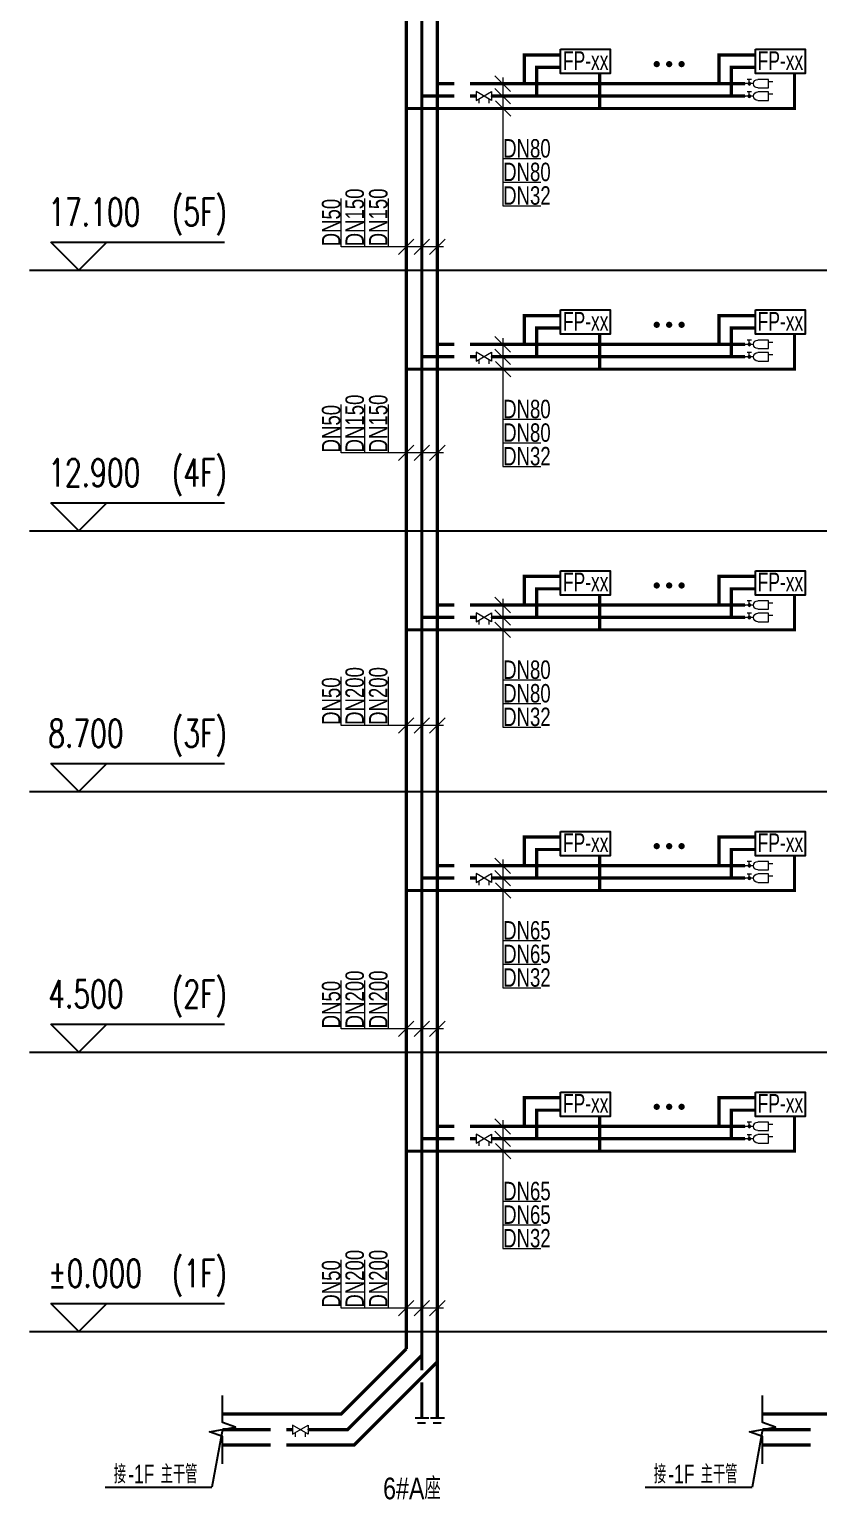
# Model space of a CAD drawing. Extents: x -777745 to 647905, y -207485 to 303235.
# Drawn here: x -358043 to -345329, y 1327 to 25015 of the extents above; entities that cross this region are included whole.
import ezdxf

# ---------------------------------------------------------------- set-up
doc = ezdxf.new("R2010")
doc.units = 0
doc.header["$LTSCALE"] = 1000
doc.linetypes.add('CENTER2', pattern=[1.125, 0.75, -0.125, 0.125, -0.125])
doc.linetypes.add('DASH', pattern=[0.35, 0.25, -0.1])
doc.layers.get('0').update_dxf_attribs({"linetype": 'CONTINUOUS'})
for name, color, linetype in [('DIM_ELEV', 3, 'CONTINUOUS'), ('EQ-风机盘管', 7, 'CONTINUOUS'), ('H-公共文字', 7, 'CONTINUOUS'), ('TEXT-风机盘管', 7, 'CONTINUOUS')]:
    doc.layers.add(name, color=color, linetype=linetype)
for name, color, linetype, lineweight in [('H-DIM-空调', 7, 'CONTINUOUS', 20), ('H-KT-冷凝', 5, 'N_LINE', 35), ('H-KT-冷热供', 3, 'LRG_LINE', 35), ('H-KT-冷热回', 2, 'LRH_LINE', 35), ('H-KT-阀件', 7, 'CONTINUOUS', 20), ('H-辅助', 7, 'CONTINUOUS', 20)]:
    doc.layers.add(name, color=color, linetype=linetype, lineweight=lineweight)
doc.styles.add('_TCH_DIM', font='SIMPLEX', dxfattribs={"bigfont": 'GBCBIG'})
doc.styles.add('_THVAC_PIPEDN', font='ROS', dxfattribs={"width": 0.8, "height": 3.5, "bigfont": 'JD'})
doc.styles.add('GB-100', font='ROS', dxfattribs={"width": 0.8, "height": 300, "bigfont": 'JD'})
doc.styles.add('HZF', font='ROS', dxfattribs={"width": 0.75, "bigfont": 'JD'})
doc.styles.add('KHZ', font='ROMANS', dxfattribs={"width": 0.7, "bigfont": 'HZTXT'})
doc.linetypes.add('LRG_LINE', pattern='A,1.5,-0.1,["LRG",KHZ,S=0.1,R=0,X=-0.1,Y=-0.05],-0.2', length=1.8)
doc.linetypes.add('LRH_LINE', pattern='A,1.5,-0.1,["LRH",KHZ,S=0.1,R=0,X=-0.1,Y=-0.05],-0.2', length=1.8)
doc.linetypes.add('N_LINE', pattern='A,1.5,-0.1,["N",KHZ,S=0.1,R=0,X=-0.1,Y=-0.05],-0.02', length=1.62)

# ---------------------------------------------------------------- blocks, each defined once
blk = doc.blocks.new('$VALVE$00000964')
h = blk.add_hatch(color=256)
h.paths.add_polyline_path([(15, 46, 0.414214), (0, 61), (0, 31, 0.414214)])
h.paths.add_polyline_path([(0, 61, 0.414214), (-15, 46, 0.414214), (0, 31)])
for p, q in [((-46, 138), (-46, 251)), ((-46, 251), (46, 251)), ((23, 251), (23, 297)), ((46, 251), (46, 138)), ((0, 92), (0, 0)), ((15, 46), (44, 46)), ((44, 68), (44, 24))]:
    blk.add_line(p, q)
blk.add_circle((0, 46), 14.7)
blk.add_arc((0, 138), 46.1, 180, 0)
blk.add_point((0, 0))
blk = doc.blocks.new('$VALVE$00000929')
blk.add_lwpolyline([(-125, -72), (125, 72), (125, -72), (-125, 72)], close=True)
for points in [[(-80, -46), (-80, -116)], [(80, -46), (80, -116)]]:
    blk.add_lwpolyline(points)
for p in [(-125, 0), (125, 0)]:
    blk.add_point(p)

msp = doc.modelspace()

# ---------------------------------------------------------------- hatches: boundary and pattern name
at = {"layer": 'H-KT-冷凝', "linetype": 'CENTER2'}
for points in [[(-345716.8, 23740.6), (-345690.6, 23740.6), (-345690.6, 23714.4)], [(-345716.8, 23740.6), (-345716.8, 23714.4), (-345690.6, 23714.4)], [(-345716.8, 19540.6), (-345690.6, 19540.6), (-345690.6, 19514.4)], [(-345716.8, 19540.6), (-345716.8, 19514.4), (-345690.6, 19514.4)], [(-345716.8, 15340.6), (-345690.6, 15340.6), (-345690.6, 15314.4)], [(-345716.8, 15340.6), (-345716.8, 15314.4), (-345690.6, 15314.4)], [(-345716.8, 11140.6), (-345690.6, 11140.6), (-345690.6, 11114.4)], [(-345716.8, 11140.6), (-345716.8, 11114.4), (-345690.6, 11114.4)], [(-345716.8, 6940.6), (-345690.6, 6940.6), (-345690.6, 6914.4)], [(-345716.8, 6940.6), (-345716.8, 6914.4), (-345690.6, 6914.4)]]:
    msp.add_hatch(color=256, dxfattribs=at).paths.add_polyline_path(points)
at = {"layer": 'H-KT-冷热供', "linetype": 'Continuous'}
for points in [[(-350071.2, 24601.8), (-350097.4, 24601.8), (-350097.4, 24628)], [(-350071.2, 24601.8), (-350071.2, 24628), (-350097.4, 24628)], [(-346933.3, 24601.8), (-346959.6, 24601.8), (-346959.6, 24628)], [(-346933.3, 24601.8), (-346933.3, 24628), (-346959.6, 24628)], [(-350071.2, 20401.8), (-350097.4, 20401.8), (-350097.4, 20428)], [(-350071.2, 20401.8), (-350071.2, 20428), (-350097.4, 20428)], [(-346933.3, 20401.8), (-346959.6, 20401.8), (-346959.6, 20428)], [(-346933.3, 20401.8), (-346933.3, 20428), (-346959.6, 20428)], [(-350071.2, 16201.8), (-350097.4, 16201.8), (-350097.4, 16228)], [(-350071.2, 16201.8), (-350071.2, 16228), (-350097.4, 16228)], [(-346933.3, 16201.8), (-346959.6, 16201.8), (-346959.6, 16228)], [(-346933.3, 16201.8), (-346933.3, 16228), (-346959.6, 16228)], [(-350071.2, 12001.8), (-350097.4, 12001.8), (-350097.4, 12028)], [(-350071.2, 12001.8), (-350071.2, 12028), (-350097.4, 12028)], [(-346933.3, 12001.8), (-346959.6, 12001.8), (-346959.6, 12028)], [(-346933.3, 12001.8), (-346933.3, 12028), (-346959.6, 12028)], [(-350071.2, 7801.8), (-350097.4, 7801.8), (-350097.4, 7828)], [(-350071.2, 7801.8), (-350071.2, 7828), (-350097.4, 7828)], [(-346933.3, 7801.8), (-346959.6, 7801.8), (-346959.6, 7828)], [(-346933.3, 7801.8), (-346933.3, 7828), (-346959.6, 7828)]]:
    msp.add_hatch(color=256, dxfattribs=at).paths.add_polyline_path(points)
at = {"layer": 'H-KT-冷热回', "linetype": 'DASH'}
for points in [[(-349871.2, 24401.8), (-349897.4, 24401.8), (-349897.4, 24428)], [(-349871.2, 24401.8), (-349871.2, 24428), (-349897.4, 24428)], [(-346733.3, 24401.8), (-346759.6, 24401.8), (-346759.6, 24428)], [(-346733.3, 24401.8), (-346733.3, 24428), (-346759.6, 24428)], [(-349871.2, 20201.8), (-349897.4, 20201.8), (-349897.4, 20228)], [(-349871.2, 20201.8), (-349871.2, 20228), (-349897.4, 20228)], [(-346733.3, 20201.8), (-346759.6, 20201.8), (-346759.6, 20228)], [(-346733.3, 20201.8), (-346733.3, 20228), (-346759.6, 20228)], [(-349871.2, 16001.8), (-349897.4, 16001.8), (-349897.4, 16028)], [(-349871.2, 16001.8), (-349871.2, 16028), (-349897.4, 16028)], [(-346733.3, 16001.8), (-346759.6, 16001.8), (-346759.6, 16028)], [(-346733.3, 16001.8), (-346733.3, 16028), (-346759.6, 16028)], [(-349871.2, 11801.8), (-349897.4, 11801.8), (-349897.4, 11828)], [(-349871.2, 11801.8), (-349871.2, 11828), (-349897.4, 11828)], [(-346733.3, 11801.8), (-346759.6, 11801.8), (-346759.6, 11828)], [(-346733.3, 11801.8), (-346733.3, 11828), (-346759.6, 11828)], [(-349871.2, 7601.8), (-349897.4, 7601.8), (-349897.4, 7628)], [(-349871.2, 7601.8), (-349871.2, 7628), (-349897.4, 7628)], [(-346733.3, 7601.8), (-346759.6, 7601.8), (-346759.6, 7628)], [(-346733.3, 7601.8), (-346733.3, 7628), (-346759.6, 7628)]]:
    msp.add_hatch(color=256, dxfattribs=at).paths.add_polyline_path(points)

# ---------------------------------------------------------------- linework, layer by layer
for p, q in [((-358042.6, 21135.7), (-285402.2, 21135.7)), ((-358042.6, 16935.7), (-285402.2, 16935.7)), ((-358042.6, 12735.7), (-285402.2, 12735.7)), ((-358042.6, 8535.7), (-285402.2, 8535.7)), ((-358042.6, 4035.7), (-285402.2, 4035.7)), ((-351607.9, 2641.2), (-351830.6, 2641.2)), ((-351355.9, 2641.2), (-351578.6, 2641.2)), ((-351660.4, 2557.5), (-351788.9, 2557.5)), ((-351410.4, 2557.5), (-351538.9, 2557.5))]:
    msp.add_line(p, q)
at = {"const_width": 50}
for points in [[(-347961.4, 24455.5, 1), (-347911.4, 24455.5, 1)], [(-347761.4, 24455.5, 1), (-347711.4, 24455.5, 1)], [(-347561.4, 24455.5, 1), (-347511.4, 24455.5, 1)], [(-347961.4, 20255.5, 1), (-347911.4, 20255.5, 1)], [(-347761.4, 20255.5, 1), (-347711.4, 20255.5, 1)], [(-347561.4, 20255.5, 1), (-347511.4, 20255.5, 1)], [(-347961.4, 16055.5, 1), (-347911.4, 16055.5, 1)], [(-347761.4, 16055.5, 1), (-347711.4, 16055.5, 1)], [(-347561.4, 16055.5, 1), (-347511.4, 16055.5, 1)], [(-347961.4, 11855.5, 1), (-347911.4, 11855.5, 1)], [(-347761.4, 11855.5, 1), (-347711.4, 11855.5, 1)], [(-347561.4, 11855.5, 1), (-347511.4, 11855.5, 1)], [(-347961.4, 7655.5, 1), (-347911.4, 7655.5, 1)], [(-347761.4, 7655.5, 1), (-347711.4, 7655.5, 1)], [(-347561.4, 7655.5, 1), (-347511.4, 7655.5, 1)]]:
    msp.add_lwpolyline(points, format="xyb", close=True, dxfattribs=at)
at = {"layer": 'DIM_ELEV'}
for p, q in [((-357244.8, 21135.7), (-357694.8, 21585.7)), ((-357694.8, 21585.7), (-354898.8, 21585.7)), ((-357244.8, 21135.7), (-356794.8, 21585.7)), ((-357244.8, 16935.7), (-357694.8, 17385.7)), ((-357694.8, 17385.7), (-354898.8, 17385.7)), ((-357244.8, 16935.7), (-356794.8, 17385.7)), ((-357244.8, 12735.7), (-357694.8, 13185.7)), ((-357694.8, 13185.7), (-354898.8, 13185.7)), ((-357244.8, 12735.7), (-356794.8, 13185.7)), ((-357244.8, 8535.7), (-357694.8, 8985.7)), ((-357694.8, 8985.7), (-354898.8, 8985.7)), ((-357244.8, 8535.7), (-356794.8, 8985.7)), ((-357244.8, 4035.7), (-357694.8, 4485.7)), ((-357694.8, 4485.7), (-354898.8, 4485.7)), ((-357244.8, 4035.7), (-356794.8, 4485.7))]:
    msp.add_line(p, q, dxfattribs=at)
at = {"layer": 'EQ-风机盘管', "color": 4}
for points in [[(-349485.3, 24693.9), (-348685.1, 24693.9), (-348685.1, 24301.8), (-349485.3, 24301.8)], [(-346347.4, 24693.9), (-345547.3, 24693.9), (-345547.3, 24301.8), (-346347.4, 24301.8)], [(-349485.3, 20493.9), (-348685.1, 20493.9), (-348685.1, 20101.8), (-349485.3, 20101.8)], [(-346347.4, 20493.9), (-345547.3, 20493.9), (-345547.3, 20101.8), (-346347.4, 20101.8)], [(-349485.3, 16293.9), (-348685.1, 16293.9), (-348685.1, 15901.8), (-349485.3, 15901.8)], [(-346347.4, 16293.9), (-345547.3, 16293.9), (-345547.3, 15901.8), (-346347.4, 15901.8)], [(-349485.3, 12093.9), (-348685.1, 12093.9), (-348685.1, 11701.8), (-349485.3, 11701.8)], [(-346347.4, 12093.9), (-345547.3, 12093.9), (-345547.3, 11701.8), (-346347.4, 11701.8)], [(-349485.3, 7893.9), (-348685.1, 7893.9), (-348685.1, 7501.8), (-349485.3, 7501.8)], [(-346347.4, 7893.9), (-345547.3, 7893.9), (-345547.3, 7501.8), (-346347.4, 7501.8)]]:
    msp.add_lwpolyline(points, close=True, dxfattribs=at)
at = {"layer": 'H-DIM-空调'}
for p, q in [((-350542.4, 24264.4), (-350294.9, 24016.9)), ((-350418.6, 24240.6), (-350418.6, 22634.8)), ((-350542.4, 24064.4), (-350294.9, 23816.9)), ((-350536.7, 23864.4), (-350289.2, 23616.9)), ((-350418.6, 22934.8), (-349803.1, 22934.8)), ((-350418.6, 22934.8), (-350418.6, 22174.8)), ((-350418.6, 22554.8), (-349803.1, 22554.8)), ((-353019.1, 21511.8), (-353019.1, 22292.5)), ((-352639.1, 21511.8), (-352639.1, 22292.5)), ((-352259.1, 21511.8), (-352259.1, 22292.5)), ((-350418.6, 22174.8), (-349803.1, 22174.8)), ((-352095, 21388.1), (-351847.5, 21635.6)), ((-351845, 21388.1), (-351597.5, 21635.6)), ((-351595, 21388.1), (-351347.5, 21635.6)), ((-352259.1, 21511.8), (-353019.1, 21511.8)), ((-351371.2, 21511.8), (-352259.1, 21511.8)), ((-350542.4, 20064.4), (-350294.9, 19816.9)), ((-350418.6, 20040.6), (-350418.6, 18434.8)), ((-350542.4, 19864.4), (-350294.9, 19616.9)), ((-350536.7, 19664.4), (-350289.2, 19416.9)), ((-353019.1, 18191), (-353019.1, 18971.7)), ((-352639.1, 18191), (-352639.1, 18971.7)), ((-352259.1, 18191), (-352259.1, 18971.7)), ((-350418.6, 18734.8), (-349803.1, 18734.8)), ((-350418.6, 18734.8), (-350418.6, 17974.8)), ((-352095, 18067.3), (-351847.5, 18314.8)), ((-351845, 18067.3), (-351597.5, 18314.8)), ((-351595, 18067.3), (-351347.5, 18314.8)), ((-350418.6, 18354.8), (-349803.1, 18354.8)), ((-352259.1, 18191), (-353019.1, 18191)), ((-351371.2, 18191), (-352259.1, 18191)), ((-350418.6, 17974.8), (-349803.1, 17974.8)), ((-350542.4, 15864.4), (-350294.9, 15616.9)), ((-350542.4, 15664.4), (-350294.9, 15416.9)), ((-350418.6, 15840.6), (-350418.6, 14234.8)), ((-350542.4, 15464.4), (-350294.9, 15216.9)), ((-353019.1, 13801), (-353019.1, 14581.7)), ((-352639.1, 13801), (-352639.1, 14581.7)), ((-352259.1, 13801), (-352259.1, 14581.7)), ((-350418.6, 14534.8), (-349803.1, 14534.8)), ((-350418.6, 14534.8), (-350418.6, 13774.8)), ((-350418.6, 14154.8), (-349803.1, 14154.8)), ((-352259.1, 13801), (-353019.1, 13801)), ((-351371.2, 13801), (-352259.1, 13801)), ((-352095, 13677.3), (-351847.5, 13924.8)), ((-351845, 13677.3), (-351597.5, 13924.8)), ((-351595, 13677.3), (-351347.5, 13924.8)), ((-350418.6, 13774.8), (-349803.1, 13774.8)), ((-350542.4, 11664.4), (-350294.9, 11416.9)), ((-350418.6, 11640.6), (-350418.6, 10034.8)), ((-350542.4, 11464.4), (-350294.9, 11216.9)), ((-350536.7, 11264.4), (-350289.2, 11016.9)), ((-350418.6, 10334.8), (-349803.1, 10334.8)), ((-350418.6, 10334.8), (-350418.6, 9574.8)), ((-350418.6, 9954.8), (-349803.1, 9954.8)), ((-353019.1, 8911.8), (-353019.1, 9692.5)), ((-352639.1, 8911.8), (-352639.1, 9692.5)), ((-352259.1, 8911.8), (-352259.1, 9692.5)), ((-350418.6, 9574.8), (-349803.1, 9574.8)), ((-352095, 8788.1), (-351847.5, 9035.6)), ((-351845, 8788.1), (-351597.5, 9035.6)), ((-351595, 8788.1), (-351347.5, 9035.6)), ((-352259.1, 8911.8), (-353019.1, 8911.8)), ((-351371.2, 8911.8), (-352259.1, 8911.8)), ((-350542.4, 7464.4), (-350294.9, 7216.9)), ((-350418.6, 7440.6), (-350418.6, 5834.8)), ((-350542.4, 7264.4), (-350294.9, 7016.9)), ((-350536.7, 7064.4), (-350289.2, 6816.9)), ((-350418.6, 6134.8), (-349803.1, 6134.8)), ((-350418.6, 6134.8), (-350418.6, 5374.8)), ((-350418.6, 5754.8), (-349803.1, 5754.8)), ((-350418.6, 5374.8), (-349803.1, 5374.8)), ((-353019.1, 4411.8), (-353019.1, 5192.5)), ((-352639.1, 4411.8), (-352639.1, 5192.5)), ((-352259.1, 4411.8), (-352259.1, 5192.5)), ((-352095, 4288.1), (-351847.5, 4535.6)), ((-351845, 4288.1), (-351597.5, 4535.6)), ((-351595, 4288.1), (-351347.5, 4535.6)), ((-352259.1, 4411.8), (-353019.1, 4411.8)), ((-351371.2, 4411.8), (-352259.1, 4411.8))]:
    msp.add_line(p, q, dxfattribs=at)
at = {"layer": 'H-KT-冷凝', "linetype": 'CENTER2', "ltscale": 1.5, "const_width": 52.5}
for points in [[(-351971.2, 23240.6), (-351971.2, 27440.6)], [(-348854.7, 23740.6), (-348854.7, 24301.8)], [(-345716.8, 23740.6), (-345716.8, 24301.8)], [(-351971.2, 23740.6), (-348854.7, 23740.6)], [(-348854.7, 23740.6), (-345716.8, 23740.6)], [(-351971.2, 19040.6), (-351971.2, 23240.6)], [(-348854.7, 19540.6), (-348854.7, 20101.8)], [(-345716.8, 19540.6), (-345716.8, 20101.8)], [(-351971.2, 19540.6), (-348854.7, 19540.6)], [(-348854.7, 19540.6), (-345716.8, 19540.6)], [(-351971.2, 14840.6), (-351971.2, 19040.6)], [(-348854.7, 15340.6), (-348854.7, 15901.8)], [(-345716.8, 15340.6), (-345716.8, 15901.8)], [(-351971.2, 15340.6), (-348854.7, 15340.6)], [(-348854.7, 15340.6), (-345716.8, 15340.6)], [(-351971.2, 10640.6), (-351971.2, 14840.6)], [(-348854.7, 11140.6), (-348854.7, 11701.8)], [(-345716.8, 11140.6), (-345716.8, 11701.8)], [(-351971.2, 11140.6), (-348854.7, 11140.6)], [(-348854.7, 11140.6), (-345716.8, 11140.6)], [(-351971.2, 6140.6), (-351971.2, 10640.6)], [(-348854.7, 6940.6), (-348854.7, 7501.8)], [(-345716.8, 6940.6), (-345716.8, 7501.8)], [(-351971.2, 6940.6), (-348854.7, 6940.6)], [(-348854.7, 6940.6), (-345716.8, 6940.6)], [(-351971.2, 3755.2), (-351971.2, 6140.6)], [(-354931.2, 2705.3), (-353021.1, 2705.3), (-351971.2, 3755.2)], [(-346231.2, 2705.3), (-344321.1, 2705.3), (-343271.2, 3755.2)]]:
    msp.add_lwpolyline(points, dxfattribs=at)
at = {"layer": 'H-KT-冷热供', "linetype": 'Continuous', "ltscale": 1.5, "const_width": 52.5}
for points in [[(-351471.2, 23840.6), (-351471.2, 28040.6)], [(-350071.2, 24140.6), (-350071.2, 24601.8)], [(-350071.2, 24601.8), (-349485.3, 24601.8)], [(-346933.3, 24140.6), (-346933.3, 24601.8)], [(-346933.3, 24601.8), (-346347.4, 24601.8)], [(-351471.2, 24140.6), (-351199.2, 24140.6)], [(-350943.2, 24140.6), (-350071.2, 24140.6)], [(-350071.2, 24140.6), (-346933.3, 24140.6)], [(-346933.3, 24140.6), (-346514.2, 24140.6)], [(-351471.2, 19640.6), (-351471.2, 23840.6)], [(-350071.2, 19940.6), (-350071.2, 20401.8)], [(-350071.2, 20401.8), (-349485.3, 20401.8)], [(-346933.3, 19940.6), (-346933.3, 20401.8)], [(-346933.3, 20401.8), (-346347.4, 20401.8)], [(-351471.2, 19940.6), (-351199.2, 19940.6)], [(-350943.2, 19940.6), (-350071.2, 19940.6)], [(-350071.2, 19940.6), (-346933.3, 19940.6)], [(-346933.3, 19940.6), (-346514.2, 19940.6)], [(-351471.2, 17580.6), (-351471.2, 19640.6)], [(-351471.2, 15440.6), (-351471.2, 17580.6)], [(-350071.2, 15740.6), (-350071.2, 16201.8)], [(-350071.2, 16201.8), (-349485.3, 16201.8)], [(-346933.3, 15740.6), (-346933.3, 16201.8)], [(-346933.3, 16201.8), (-346347.4, 16201.8)], [(-351471.2, 15740.6), (-351199.2, 15740.6)], [(-350943.2, 15740.6), (-350071.2, 15740.6)], [(-350071.2, 15740.6), (-346933.3, 15740.6)], [(-346933.3, 15740.6), (-346514.2, 15740.6)], [(-351471.2, 11540.6), (-351471.2, 15440.6)], [(-350071.2, 11540.6), (-350071.2, 12001.8)], [(-350071.2, 12001.8), (-349485.3, 12001.8)], [(-346933.3, 11540.6), (-346933.3, 12001.8)], [(-346933.3, 12001.8), (-346347.4, 12001.8)], [(-351471.2, 6740.6), (-351471.2, 11540.6)], [(-351471.2, 11540.6), (-351199.2, 11540.6)], [(-350943.2, 11540.6), (-350071.2, 11540.6)], [(-350071.2, 11540.6), (-346933.3, 11540.6)], [(-346933.3, 11540.6), (-346514.2, 11540.6)], [(-350071.2, 7340.6), (-350071.2, 7801.8)], [(-350071.2, 7801.8), (-349485.3, 7801.8)], [(-346933.3, 7340.6), (-346933.3, 7801.8)], [(-346933.3, 7801.8), (-346347.4, 7801.8)], [(-351471.2, 7340.6), (-351199.2, 7340.6)], [(-350943.2, 7340.6), (-350071.2, 7340.6)], [(-350071.2, 7340.6), (-346933.3, 7340.6)], [(-346933.3, 7340.6), (-346514.2, 7340.6)], [(-351471.2, 3548.1), (-351471.2, 6740.6)], [(-353901.2, 2205.3), (-352814, 2205.3), (-351471.2, 3548.1)], [(-351471.2, 3548.1), (-351471.2, 2641.2)], [(-354931.2, 2205.3), (-354157.2, 2205.3)], [(-346231.2, 2205.3), (-345457.2, 2205.3)]]:
    msp.add_lwpolyline(points, dxfattribs=at)
at = {"layer": 'H-KT-冷热回', "linetype": 'DASH', "ltscale": 1.5, "const_width": 52.5}
for points in [[(-351721.2, 23440.6), (-351721.2, 27640.6)], [(-349871.2, 23940.6), (-349871.2, 24401.8)], [(-349871.2, 24401.8), (-349485.3, 24401.8)], [(-346733.3, 23940.6), (-346733.3, 24401.8)], [(-346733.3, 24401.8), (-346347.4, 24401.8)], [(-351721.2, 23940.6), (-351199.2, 23940.6)], [(-350943.2, 23940.6), (-350846.4, 23940.6)], [(-350596, 23940.6), (-349871.2, 23940.6)], [(-349871.2, 23940.6), (-346733.3, 23940.6)], [(-346733.3, 23940.6), (-346514.2, 23940.6)], [(-351721.2, 19240.6), (-351721.2, 23440.6)], [(-349871.2, 19740.6), (-349871.2, 20201.8)], [(-349871.2, 20201.8), (-349485.3, 20201.8)], [(-346733.3, 19740.6), (-346733.3, 20201.8)], [(-346733.3, 20201.8), (-346347.4, 20201.8)], [(-351721.2, 19740.6), (-351199.2, 19740.6)], [(-350943.2, 19740.6), (-350846.4, 19740.6)], [(-350596, 19740.6), (-349871.2, 19740.6)], [(-349871.2, 19740.6), (-346733.3, 19740.6)], [(-346733.3, 19740.6), (-346514.2, 19740.6)], [(-351721.2, 17580.6), (-351721.2, 19240.6)], [(-351721.2, 15040.6), (-351721.2, 17580.6)], [(-349871.2, 15540.6), (-349871.2, 16001.8)], [(-349871.2, 16001.8), (-349485.3, 16001.8)], [(-346733.3, 15540.6), (-346733.3, 16001.8)], [(-346733.3, 16001.8), (-346347.4, 16001.8)], [(-351721.2, 15540.6), (-351199.2, 15540.6)], [(-350943.2, 15540.6), (-350846.4, 15540.6)], [(-350596, 15540.6), (-349871.2, 15540.6)], [(-349871.2, 15540.6), (-346733.3, 15540.6)], [(-346733.3, 15540.6), (-346514.2, 15540.6)], [(-351721.2, 10840.6), (-351721.2, 15040.6)], [(-349871.2, 11340.6), (-349871.2, 11801.8)], [(-349871.2, 11801.8), (-349485.3, 11801.8)], [(-346733.3, 11340.6), (-346733.3, 11801.8)], [(-346733.3, 11801.8), (-346347.4, 11801.8)], [(-351721.2, 11340.6), (-351199.2, 11340.6)], [(-350943.2, 11340.6), (-350846.4, 11340.6)], [(-350596, 11340.6), (-349871.2, 11340.6)], [(-349871.2, 11340.6), (-346733.3, 11340.6)], [(-346733.3, 11340.6), (-346514.2, 11340.6)], [(-351721.2, 6340.6), (-351721.2, 10840.6)], [(-349871.2, 7140.6), (-349871.2, 7601.8)], [(-349871.2, 7601.8), (-349485.3, 7601.8)], [(-346733.3, 7140.6), (-346733.3, 7601.8)], [(-346733.3, 7601.8), (-346347.4, 7601.8)], [(-351721.2, 7140.6), (-351199.2, 7140.6)], [(-350943.2, 7140.6), (-350846.4, 7140.6)], [(-350596, 7140.6), (-349871.2, 7140.6)], [(-349871.2, 7140.6), (-346733.3, 7140.6)], [(-346733.3, 7140.6), (-346514.2, 7140.6)], [(-351721.2, 3651.6), (-351721.2, 6340.6)], [(-353554, 2455.3), (-352917.6, 2455.3), (-351721.2, 3651.6)], [(-351721.2, 3651.6), (-351721.2, 3407.9)], [(-351721.2, 3218.8), (-351721.2, 2641.2)], [(-354931.2, 2455.3), (-354157.2, 2455.3)], [(-353901.2, 2455.3), (-353804.4, 2455.3)], [(-346231.2, 2455.3), (-345457.2, 2455.3)]]:
    msp.add_lwpolyline(points, dxfattribs=at)
at = {"layer": 'H-公共文字'}
for p, q in [((-354931.2, 2455.3), (-355101.5, 1528.3)), ((-346231.2, 2455.3), (-346401.5, 1528.3)), ((-356824.6, 1528.3), (-355101.5, 1528.3)), ((-348124.6, 1528.3), (-346401.5, 1528.3))]:
    msp.add_line(p, q, dxfattribs=at)
for points in [[(-354931.2, 1904.3), (-354931.2, 2341.8), (-355141.2, 2418.3), (-354721.2, 2492.3), (-354931.2, 2566.8), (-354931.2, 3004.3)], [(-346231.2, 1904.3), (-346231.2, 2341.8), (-346441.2, 2418.3), (-346021.2, 2492.3), (-346231.2, 2566.8), (-346231.2, 3004.3)]]:
    msp.add_lwpolyline(points, dxfattribs=at)

# ---------------------------------------------------------------- block references
at = {"layer": 'H-KT-阀件', "xscale": -1.5, "yscale": 1.5, "zscale": 1.5, "rotation": 270}
for p in [(-346514.2, 24140.6), (-346514.2, 23940.6), (-346514.2, 19940.6), (-346514.2, 19740.6), (-346514.2, 15740.6), (-346514.2, 15540.6), (-346514.2, 11540.6), (-346514.2, 11340.6), (-346514.2, 7340.6), (-346514.2, 7140.6)]:
    msp.add_blockref('$VALVE$00000964', p, dxfattribs=at)
at = {"layer": 'H-KT-阀件'}
for p in [(-350721.2, 23940.6), (-350721.2, 19740.6), (-350721.2, 15540.6), (-350721.2, 11340.6), (-350721.2, 7140.6), (-353679.2, 2455.3)]:
    msp.add_blockref('$VALVE$00000929', p, dxfattribs=at)

# ---------------------------------------------------------------- texts
at = {"layer": 'DIM_ELEV', "color": 7, "style": '_TCH_DIM', "width": 0.705882}
for s, p in [('17.100', (-357739.8, 21848.2)), ('(5F)', (-355750.8, 21848.2)), ('12.900', (-357739.8, 17648.2)), ('(4F)', (-355750.8, 17648.2)), ('(3F)', (-355750.8, 13448.2)), ('8.700', (-357739.8, 13448.2)), ('(2F)', (-355750.8, 9248.2)), ('4.500', (-357739.8, 9248.2)), ('(1F)', (-355750.8, 4748.2)), ('%%P0.000', (-357739.8, 4748.2))]:
    msp.add_text(s, height=446.25, dxfattribs=at).set_placement(p)
at = {"layer": 'H-DIM-空调', "color": 7, "style": '_THVAC_PIPEDN', "width": 0.752941}
for s, p in [('DN80', (-350411.1, 22949.8)), ('DN80', (-350411.1, 22569.8)), ('DN32', (-350411.1, 22189.8)), ('DN80', (-350411.1, 18749.8)), ('DN80', (-350411.1, 18369.8)), ('DN32', (-350411.1, 17989.8)), ('DN80', (-350411.1, 14549.8)), ('DN80', (-350411.1, 14169.8)), ('DN32', (-350411.1, 13789.8)), ('DN65', (-350411.1, 10349.8)), ('DN65', (-350411.1, 9969.8)), ('DN32', (-350411.1, 9589.8)), ('DN65', (-350411.1, 6149.8)), ('DN65', (-350411.1, 5769.8)), ('DN32', (-350411.1, 5389.8))]:
    msp.add_text(s, height=297.5, dxfattribs=at).set_placement(p)
for s, p in [('DN50', (-353034.1, 21519.3)), ('DN150', (-352654.1, 21519.3)), ('DN150', (-352274.1, 21519.3)), ('DN50', (-353034.1, 18198.5)), ('DN150', (-352654.1, 18198.5)), ('DN150', (-352274.1, 18198.5)), ('DN200', (-352654.1, 13808.5)), ('DN200', (-352274.1, 13808.5)), ('DN50', (-353034.1, 13808.5)), ('DN200', (-352654.1, 8919.3)), ('DN200', (-352274.1, 8919.3)), ('DN50', (-353034.1, 8919.3)), ('DN200', (-352654.1, 4419.3)), ('DN200', (-352274.1, 4419.3)), ('DN50', (-353034.1, 4419.3))]:
    msp.add_text(s, height=297.5, rotation=90, dxfattribs=at).set_placement(p)
at = {"layer": 'H-公共文字', "style": 'HZF', "width": 0.7}
for s, height, p in [('接', 297.7, (-356683.1, 1588.3)), ('主干管', 297.67, (-355928.9, 1588.3)), ('接', 297.7, (-347983.1, 1588.3)), ('主干管', 297.67, (-347228.9, 1588.3)), ('-1F', 300, (-356450.3, 1588.3)), ('-1F', 300, (-347750.3, 1588.3))]:
    msp.add_text(s, height=height, dxfattribs=at).set_placement(p)
at = {"layer": 'H-辅助', "style": 'GB-100', "width": 0.8}
msp.add_text('6#A座', height=350, dxfattribs=at).set_placement((-352345.3, 1331.9))
at = {"layer": 'TEXT-风机盘管', "style": 'HZF', "width": 0.7}
for p in [(-349448, 24361.9), (-346310.1, 24361.9), (-349448, 20161.9), (-346310.1, 20161.9), (-349448, 15961.9), (-346310.1, 15961.9), (-349448, 11761.9), (-346310.1, 11761.9), (-349448, 7561.9), (-346310.1, 7561.9)]:
    msp.add_text('FP-xx', height=300, dxfattribs=at).set_placement(p)

doc.saveas('drawing.dxf')
